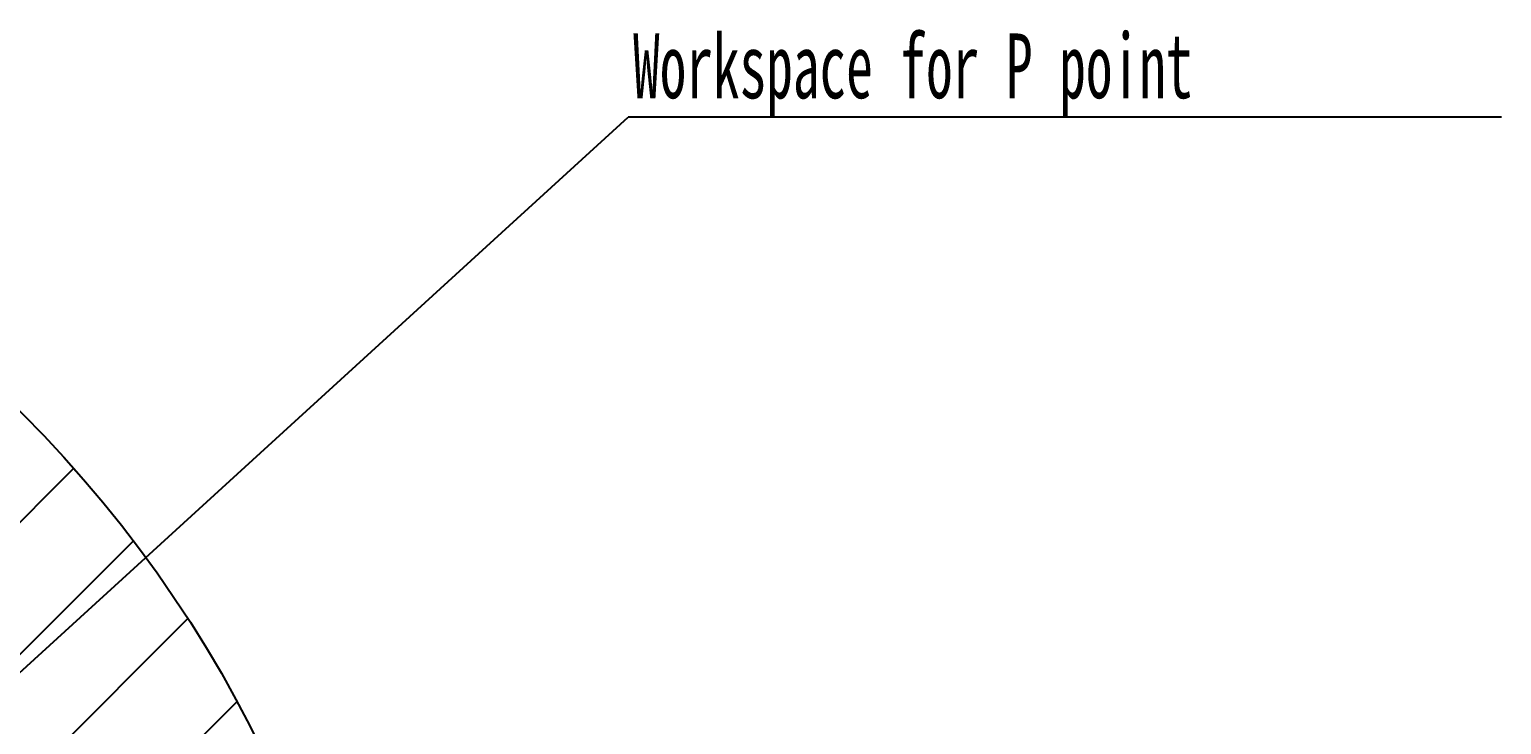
# Model space of a CAD drawing. Header units: millimetres. Extents: x 0 to 841, y 0 to 594.
# Drawn here: x 392 to 517.1, y 194.4 to 253.4 of the extents above; entities that cross this region are included whole.
import ezdxf

# ---------------------------------------------------------------- set-up
doc = ezdxf.new("R2010")
doc.units = ezdxf.units.MM
doc.layers.add('细线层', color=7, linetype='Continuous', lineweight=25)
doc.styles.add('SLDTEXTSTYLE5', font='TXT', dxfattribs={"width": 0.605})
doc.dimstyles.new('SLDDIMSTYLE5', dxfattribs={"dimtxt": 0.18, "dimasz": 4.08, "dimexe": 0, "dimexo": 0.0625, "dimgap": 0, "dimtad": 0, "dimtih": 1, "dimtoh": 1, "dimdec": 0, "dimrnd": 1e-09, "dimzin": 0, "dimdsep": 46, "dimtxsty": 'Standard', "dimsah": 1, "dimcen": 0.09, "dimadec": 0, "dimazin": 0, "dimtfac": 4.08, "dimtdec": 0, "dimtofl": 0, "dimtmove": 0, "dimatfit": 3, "dimfxl": 0, "dimfrac": 2, "dimtolj": 1, "dimtzin": 0, "dimarcsym": 0})

# ---------------------------------------------------------------- blocks, each defined once
blk = doc.blocks.new('SW_NOTE_2')
at = {"layer": '细线层', "color": 0}
blk.add_line((74.22, 0), (0, 0), dxfattribs=at)
at = {"layer": '细线层', "color": 0, "insert": (0.41, 7.1), "char_height": 5.5, "attachment_point": 1, "style": 'SLDTEXTSTYLE5'}
blk.add_mtext('Workspace for P point', dxfattribs=at)

msp = doc.modelspace()

# ---------------------------------------------------------------- hatches: boundary and pattern name
at = {"layer": '细线层'}
h = msp.add_hatch(dxfattribs=at)
h.set_pattern_fill('ANSI31', color=256, scale=2.5, style=0)
edge = h.paths.add_edge_path(flags=0)
edge.add_arc((317.077, 146.387), 105.125, 0, 360)
edge = h.paths.add_edge_path(flags=0)
edge.add_arc((317.077, 146.387), 44.875, 0, 360)

# ---------------------------------------------------------------- linework, layer by layer
msp.add_circle((317.077, 146.387), 105.125, dxfattribs=at)
msp.add_circle((317.077, 146.387), 105.125, dxfattribs=at)
msp.add_circle((317.077, 146.387), 105.125, dxfattribs=at)

# ---------------------------------------------------------------- block references
msp.add_blockref('SW_NOTE_2', (442.853, 245.959), dxfattribs=at)

# ---------------------------------------------------------------- leaders
msp.add_leader([(386.327, 194.389), (442.853, 245.959)], dimstyle='SLDDIMSTYLE5', dxfattribs=at)

doc.saveas('drawing.dxf')
